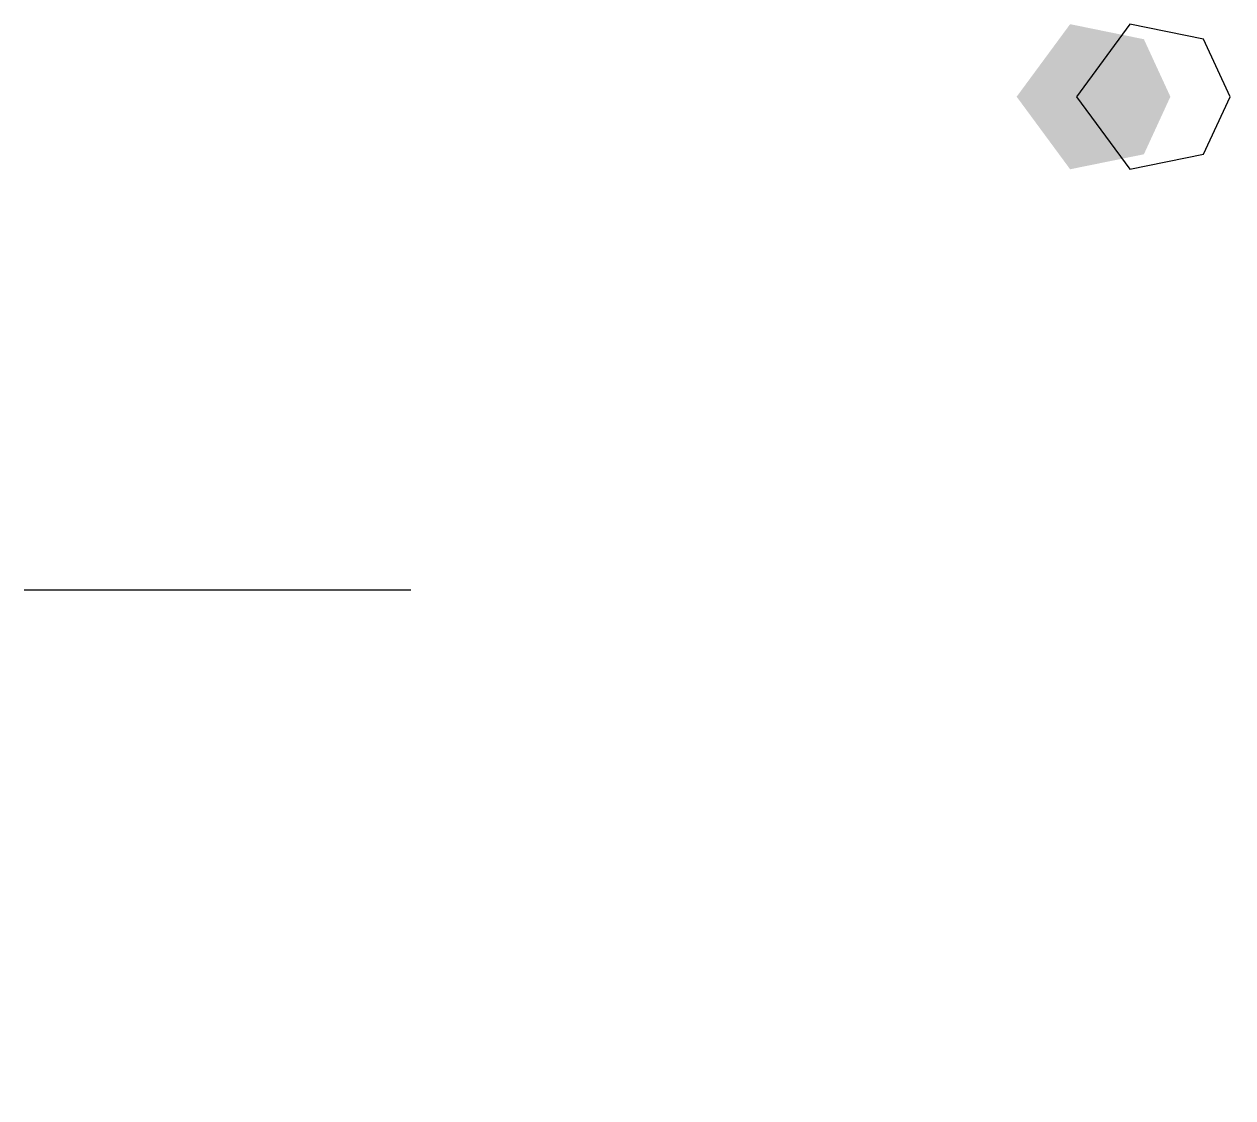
# Model space of a CAD drawing. Header units: millimetres. Extents: x 171 to 323, y 0 to 135.
import ezdxf

# ---------------------------------------------------------------- set-up
doc = ezdxf.new("R2010")
doc.units = ezdxf.units.MM
doc.header["$MEASUREMENT"] = 0

# ---------------------------------------------------------------- blocks, each defined once
blk = doc.blocks.new('A$Cb1ff5857')
at = {"linetype": 'Continuous', "extrusion": (0.707107, -0.707107, -5.79229e-17)}
blk.add_hatch(color=8, dxfattribs=at).paths.add_polyline_path([(-52.93, -117.11), (-62.64, -126.26), (-52.93, -135.41), (-39.53, -133.51), (-34.72, -126.26), (-39.53, -119)])
for p, q in [((-17.15, -31.95, -126.26), (-20.55, -35.36, -133.51)), ((-20.55, -35.36, -119), (-17.15, -31.95, -126.26)), ((-20.55, -35.36, -133.51), (-30.02, -44.83, -135.41)), ((-30.02, -44.83, -117.11), (-20.55, -35.36, -119)), ((-36.89, -51.69, -126.26), (-30.02, -44.83, -117.11)), ((-30.02, -44.83, -135.41), (-36.89, -51.69, -126.26))]:
    blk.add_line(p, q, dxfattribs=at)

msp = doc.modelspace()

# ---------------------------------------------------------------- linework, layer by layer
at = {"extrusion": (0, -1, 0)}
msp.add_line((170.93, 64.05, 0.44), (219.73, 64.05, 49.24), dxfattribs=at)

# ---------------------------------------------------------------- block references
at = {"extrusion": (0, -1, 0), "rotation": 1}
msp.add_blockref('A$Cb1ff5857', (339.67, 69.69), dxfattribs=at)

doc.saveas('drawing.dxf')
